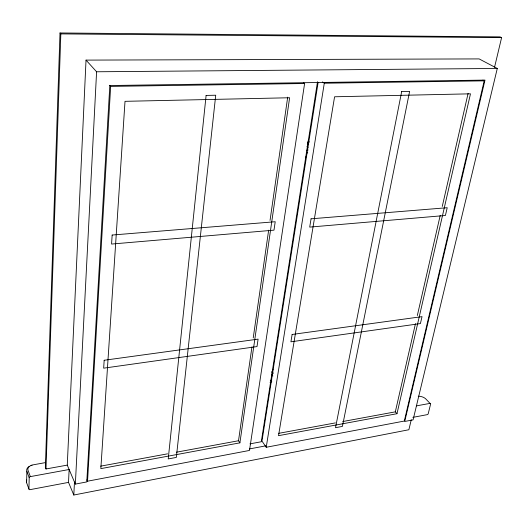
<?xml version="1.0" encoding="UTF-8"?>
<svg xmlns="http://www.w3.org/2000/svg" width="528" height="528" viewBox="0 0 528 528"><rect width="100%" height="100%" fill="white"/><g stroke="black" fill="none" stroke-linecap="round" stroke-linejoin="round"><path stroke-width="0.79" d="M28.921 489.007L29.198 477.695A1.168 0.838 -24.1 0 1 30.34 476.612L69.135 469.504L68.521 482.387L30.01 489.661A1.162 0.825 -24.2 0 1 28.921 489.007L26.611 482.717L26.869 471.451A8.342 5.26 -2.8 0 1 29.297 466.343M494.538 67.28L501.6 37.633L500.042 36.881L60.001 32.974L45.355 467.366L45.995 468.97L67.267 465.115L86.024 60.106L479.127 58.912L497.284 68.462L413.081 419.872L404.725 421.456L484.988 80.098L109.824 85.529L86.777 481.919L75.346 484.097L67.267 465.115M45.995 468.97L60.832 33.898L60.001 32.974M411.253 419.786L408.877 429.739L73.808 495.026L74.468 482.038M75.346 484.097L96.591 71.775L86.024 60.106M303.376 82.619L304.603 83.51L249.493 450.443L87.542 481.199L110.656 86.394L109.646 85.285M239.897 442.847L289.615 97.753L125.011 101.323L100.835 468.626L239.897 442.847L238.511 440.748L251.948 346.896M253.229 337.92L268.646 230.195M270.052 220.4L287.687 97.165M317.513 81.708L261.287 441.751L249.935 443.876M318.107 82.487L261.98 441.098L266.231 447.269L404.309 421.047L484.202 80.843L482.876 80.111M266.231 447.269L324.291 83.219L322.403 81.893M396.977 413.714L470.481 93.826L334.58 96.776L278.52 435.679L396.977 413.714L395.314 411.853L415.483 323.605M417.318 315.586L440.24 215.305M442.259 206.481L468.112 93.364M270.296 380.365L271.814 379.889M412.837 417.364L427.258 414.645A0.917 0.594 -42.8 0 0 428.208 413.754L430.624 403.993A0.924 0.601 -43.2 0 0 430.043 403.379L425.495 398.647A6.712 3.623 14.8 0 0 418.255 396.211M249.526 448.919L265.736 445.856M416.354 405.887L430.043 403.379M100.571 466.171L167.521 453.836M176.398 452.199L238.511 440.748M278.685 433.343L335.379 422.895M342.665 421.555L395.314 411.853M45.586 462.581L32.472 464.963A7.207 4.534 -2.8 0 0 27.852 469.788L30.34 476.612M306.306 153.054L307.725 152.836M306.748 150.203L308.174 149.985M110.656 86.394L304.603 83.51M324.291 83.219L484.202 80.843M96.591 71.775L497.284 68.462M60.832 33.898L501.6 37.633M270.059 382.298L270.257 382.391A6.712 2.785 81.3 0 0 271.755 381.341M307.91 141.181L309.071 142.157M307.56 143.339L308.669 144.283M307.355 143.788L308.517 144.764M306.946 146.342L308.101 147.325M271.966 371.461L273.365 373.303M271.755 372.095L272.719 373.375M271.425 374.114L272.87 376.028M307.606 142.217L307.692 142.408A7.564 3.524 87.7 0 1 308.101 143.735M86.922 479.807L87.542 481.199M68.521 482.387L73.808 495.026M26.869 471.451L29.198 477.695M31.053 465.491A8.342 5.26 -2.8 0 1 32.043 465.181M26.611 482.717A8.29 5.3 -3.2 0 1 26.756 479.959M273.035 369.864A1.241 0.521 81.4 0 1 273.2 369.725M308.59 142.27A1.399 0.66 87.8 0 1 309.098 141.761M306.676 156.103A7.55 3.518 87.6 0 1 305.389 157.199M104.174 360.261L103.666 368.168L257.017 346.586L258.1 339.134L104.174 360.261M112.154 235.039L111.58 244.055L273.992 230.155L275.22 221.734L112.154 235.039M206.111 95.416L168.234 458.931L176.332 457.42L215.721 95.225L206.111 95.416M292.123 334.462L290.921 341.814L420.413 323.585L422.024 316.635L292.123 334.462M311.058 218.816L309.705 227.099L445.414 215.483L447.209 207.709L311.058 218.816M401.683 91.555L335.511 427.693L342.415 426.406L409.622 91.397L401.683 91.555"/></g></svg>
